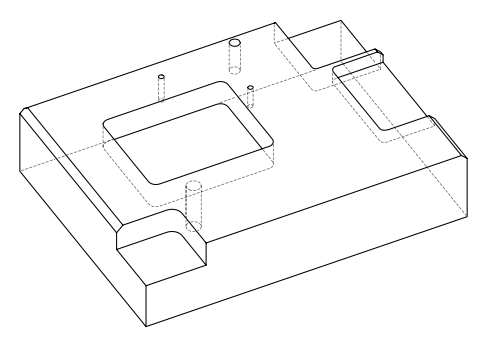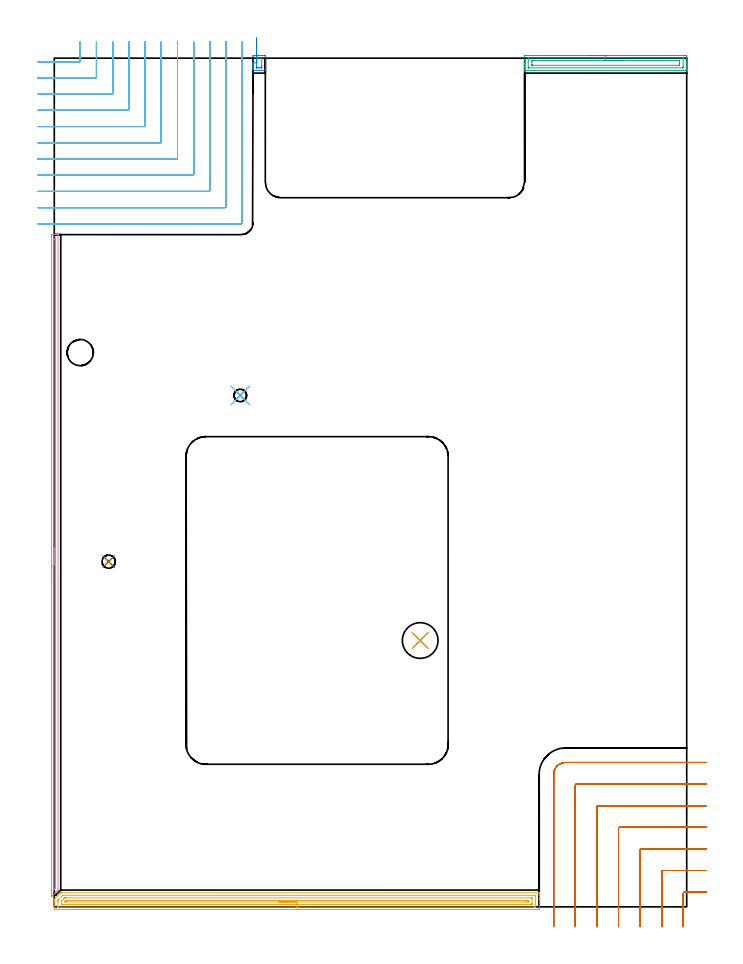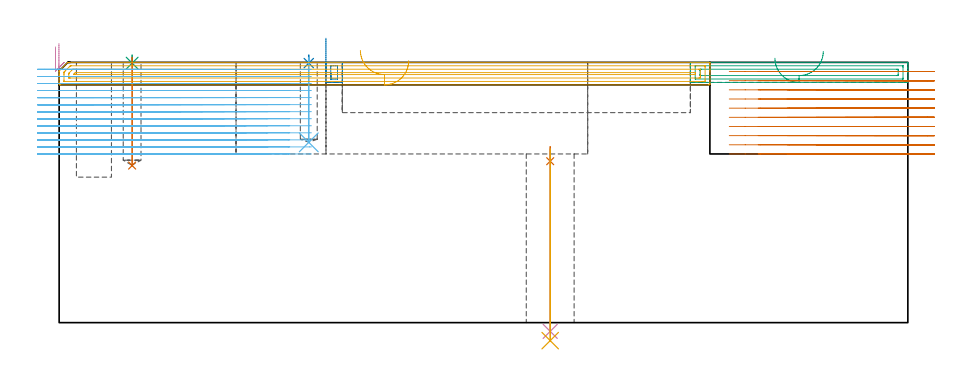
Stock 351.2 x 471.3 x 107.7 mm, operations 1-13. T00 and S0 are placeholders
(PLAN: 16 operations, 8 tool changes, 140.1 min)
(1 SPOT_DRILL | STEP1HOLE | NXT0321_9005460120000 | 0.06 min | 4451 mm3)
(2 SPOT_DRILL_1 | STEP1POCKET | NXT0321_9005460120000 | 0.03 min | 0 mm3)
(3 SPOT_DRILL_2 | STEP1POCKET_2 | NXT0321_9005460120000 | 0.03 min | 0 mm3)
(4 DRILL_THROUGH_HOLE_INTO_CENTER | STEP1HOLE | NXT0301_087 | 0.31 min | 7172 mm3)
(5 DRILL_TO_ENLARGE_THROUGH_HOLE | STEP1HOLE | UGT0301_264 | 0.33 min | 21481 mm3)
(6 DRILL_BLIND_HOLE_INTO_CENTER | STEP1POCKET | NXT0301_041 | 0.14 min | 1223 mm3)
(7 DRILL_BLIND_HOLE_INTO_CENTER_1 | STEP1POCKET_2 | UGT0301_194 | 0.18 min | 1752 mm3)
(8 AREA_MILL | FG_CHAMFER_SURFACE | UGT0205_001 | 0.37 min | 584 mm3)
(9 AREA_MILL_1 | FG_CHAMFER_SURFACE_1 | UGT0205_001 | 2.39 min | 3273 mm3)
(10 AREA_MILL_2 | FG_CHAMFER_SURFACE_2 | UGT0205_001 | 6.01 min | 2415 mm3)
(11 AREA_MILL_3 | FG_CHAMFER_SURFACE_3 | UGT0205_001 | 8.78 min | 11864 mm3)
(12 MILL_CORNER_NOTCH_RECTANGULAR | CORNER_NOTCH_RECTANGULAR | NXT0201_011 | Follow Part, ap 3, ae 75% | 39.37 min | 409510 mm3)
(13 MILL_CORNER_NOTCH_RECTANGULAR_1 | CORNER_NOTCH_RECTANGULAR_1 | NXT0201_012 | Follow Part, ap 4, ae 75% | 16.28 min | 271808 mm3)
(14 MILL_RECTANGULAR_POCKET | POCKET_RECTANGULAR_STRAIGHT | NXT0201_012 | Follow Part, ap 4, ae 75% | 44.33 min | 987646 mm3)
(15 MILL_SLOT | SLOT_PARTIAL_RECTANGULAR | NXT0201_012 | Follow Part, ap 4, ae 75% | 20.79 min | 231201 mm3)
(16 MILL_BLIND_HOLE_FROM_SOLID_MATERIAL | STEP1POCKET_1 | NXT0201_011 | Spiral | 0.67 min | 7758 mm3)
(TOOL NXT0321_9005460120000 | NC Spot Drill, 142deg, 12mm, Carbide, Uncoated | D12 PA142 FL30 Z2)
(TOOL NXT0301_087 | Carbide Drill 11.6mm [860.1-1160-058A1-MM 2214] | D11.6 PA140 FL72 Z2)
(TOOL UGT0301_264 | Twist Drill 19.8 mm | D19.8 PA118 FL140 Z2)
(TOOL NXT0301_041 | Carbide Drill 7mm [860.1-0700-035A1-MM 2214] | D7 PA140 FL53 Z2)
(TOOL UGT0301_194 | Twist Drill 7.4 mm | D7.4 PA118 FL66 Z2)
(TOOL UGT0205_001 | Chamfer Mill 20 x 3 x 45 deg. | D20 FL50 Z2)
(TOOL NXT0201_011 | ENDMILL 12mm [2P460-1200-NA 1630] | D12 FL38 Z6)
(TOOL NXT0201_012 | ENDMILL 16mm [2P460-1600-NA 1630] | D16 FL38 Z6)
(OP 1 SPOT_DRILL)
G17 G21 G94 G90
T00 M6
G54
G17 G0 G90 X203.2 Y147.9 S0 M3
G43 Z117.7 H0
G94 G81 G98 Z66.8 F250. R72.8
G80
M5
M2
(OP 2 SPOT_DRILL_1)
G17 G21 G94 G90
T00 M6
G54
G17 G0 G90 X103.3 Y284. S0 M3
G43 Z117.7 H0
G94 G81 G98 Z107.399 F250. R110.7
G80
M5
M2
(OP 3 SPOT_DRILL_2)
G17 G21 G94 G90
T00 M6
G54
G17 G0 G90 X30.2 Y191.7 S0 M3
G43 Z117.7 H0
G94 G81 G98 Z107.381 F250. R110.7
G80
M5
M2
(OP 4 DRILL_THROUGH_HOLE_INTO_CENTER)
G17 G21 G94 G90
T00 M6
G54
G17 G0 G90 X203.2 Y147.9 S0 M3
G43 Z117.7 H1
G94 G73 G98 Z-3.611 F250. Q10.487 R71.8
G80
M5
M2
(OP 5 DRILL_TO_ENLARGE_THROUGH_HOLE)
G17 G21 G94 G90
T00 M6
G54
G17 G0 G90 X203.2 Y147.9 S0 M3
G43 Z117.7 H0
G94 G73 G98 Z-7.449 F250. Q19.312 R71.8
G80
M5
M2
(OP 6 DRILL_BLIND_HOLE_INTO_CENTER)
G17 G21 G94 G90
T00 M6
G54
G17 G0 G90 X103.3 Y284. S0 M3
G43 Z117.7 H1
G94 G81 G98 Z74.6 F250. R109.7
G80
M5
M2
(OP 7 DRILL_BLIND_HOLE_INTO_CENTER_1)
G17 G21 G94 G90
T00 M6
G54
G17 G0 G90 X30.2 Y191.7 S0 M3
G43 Z117.7 H0
G94 G81 G98 Z65. F250. R109.7
G80
M5
M2
(OP 8 AREA_MILL)
G17 G21 G94 G90
T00 M6
G54
G17 G0 G90 X110.4 Y468.649 S1061 M3
G43 Z117.7 H0
Z117.691
G94 G1 Y468.06 Z117.048 F250.
Y467.529 Z116.356
Y467.06 Z115.62
Y466.657 Z114.846
Y466.324 Z114.04
Y466.061 Z113.208
Y465.873 Z112.357
Y465.759 Z111.492
Y465.721 Z110.62
Y465.759 Z109.749
Y465.873 Z108.884
Y466.062 Z108.032
Y466.324 Z107.2
Y466.658 Z106.394
Y467.061 Z105.62
Y467.529 Z104.885
Y468.061 Z104.193
Y468.65 Z103.549
Y472.408 Z99.792
X110.41 Y472.792 Z99.405
X110.593 Y472.8 Z99.4
X116.858
X117.008 Y472.798 Z99.402
X117.19 Y472.791 Z99.405
X117.2 Y472.407 Z99.793
Y464.958 Z107.24
X117.19 Y464.506 Z107.692
X116.858 Y464.5 Z107.7
X110.742
X110.41 Y464.506 Z107.692
X110.4 Y464.959 Z107.239
Y468.65 Z103.549
X112.4 Z103.55
Y469.541 Z102.659
Y470.523 Z101.677
X112.407 Y471.323 Z100.877
X112.41 Y471.367 Z100.833
X112.415 Y471.379 Z100.821
X112.432 Y471.382 Z100.818
X112.49 Y471.384 Z100.816
X113.302 Y471.386 Z100.814
X114.175
X115.05 Y471.384 Z100.816
X115.11 Y471.383 Z100.817
X115.169 Y471.379 Z100.821
X115.191 Y471.373 Z100.827
X115.194 Y471.353 Z100.847
X115.197 Y471.323 Z100.877
X115.2 Y471.232 Z100.968
Y466.777 Z105.423
X115.193 Y465.977 Z106.223
X115.19 Y465.933 Z106.267
X115.185 Y465.92 Z106.28
X115.168 Y465.918 Z106.282
X115.11 Y465.916 Z106.284
X114.298 Y465.914 Z106.286
X113.425
X112.55 Y465.915 Z106.285
X112.49 Y465.917 Z106.283
X112.431 Y465.921 Z106.279
X112.409 Y465.927 Z106.273
X112.406 Y465.947 Z106.253
X112.403 Y465.977 Z106.223
X112.4 Y466.068 Z106.132
Y466.868 Z105.332
Y468.65 Z103.55
Y469.293 Z102.961
Y469.985 Z102.43
Y470.721 Z101.961
Y471.495 Z101.558
Y472.301 Z101.224
Y473.133 Z100.962
Y473.985 Z100.773
Y474.849 Z100.659
Y475.721 Z100.621
Y476.593 Z100.659
Y477.457 Z100.773
Y478.309 Z100.962
Y479.141 Z101.224
Y479.947 Z101.558
Y480.721 Z101.961
Y481.457 Z102.43
Y482.149 Z102.961
Y482.792 Z103.55
G0 Z117.7
M5
M2
(OP 9 AREA_MILL_1)
G17 G21 G94 G90
T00 M6
G54
G17 G0 G90 X296.2 Y472.8 S1061 M3
G43 Z117.7 H0
Z109.4
G94 G1 X296.238 Z108.529 F250.
X296.352 Z107.664
X296.541 Z106.812
X296.803 Z105.98
X297.137 Z105.174
X297.54 Z104.4
X298.008 Z103.664
X298.54 Z102.972
X299.129 Z102.329
X299.772 Z101.74
X300.464 Z101.209
X301.2 Z100.74
X301.974 Z100.337
X302.78 Z100.003
X303.612 Z99.741
X304.463 Z99.552
X305.328 Z99.438
X306.2 Z99.4
X350.061 Y472.799 Z99.401
X350.644 Y472.797 Z99.403
X351.193 Y472.791 Z99.405
X351.197 Y472.768 Z99.429
X351.2 Y472.214 Z99.982
Y471.88 Z100.316
Y468.65 Z103.544
Y467.982 Z104.216
Y467.759 Z104.438
Y467.091 Z105.107
Y466.868 Z105.329
Y466.422 Z105.777
Y465.531 Z106.668
Y465.086 Z107.113
Y464.792 Z107.406
X351.193 Y464.533 Z107.659
X351.19 Y464.503 Z107.689
X351.089 Y464.5 Z107.7
X261.311
X261.21 Y464.503 Z107.689
X261.207 Y464.533 Z107.659
X261.2 Y464.793 Z107.406
Y466.422 Z105.777
Y466.868 Z105.329
Y467.091 Z105.107
Y467.759 Z104.438
Y467.982 Z104.216
Y468.647 Z103.547
X261.201 Y472.214 Z99.982
X261.203 Y472.768 Z99.429
X261.207 Y472.791 Z99.405
X261.756 Y472.8 Z99.4
X306.2
Y471.386 Z100.814
X348.929
X349.054 Y471.384 Z100.816
X349.137 Y471.382 Z100.818
X349.192 Y471.378 Z100.822
X349.194 Y471.37 Z100.83
X349.197 Y471.323 Z100.877
X349.2 Y470.989 Z101.211
Y466.534 Z105.666
X349.197 Y465.977 Z106.223
X349.194 Y465.936 Z106.264
X349.191 Y465.921 Z106.279
X349.116 Y465.918 Z106.282
X348.992 Y465.915 Z106.285
X263.471 Y465.914 Z106.286
X263.346 Y465.916 Z106.284
X263.263 Y465.918 Z106.282
X263.208 Y465.922 Z106.278
X263.206 Y465.93 Z106.27
X263.203 Y465.977 Z106.223
X263.2 Y466.311 Z105.889
Y470.766 Z101.434
X263.203 Y471.323 Z100.877
X263.206 Y471.364 Z100.836
X263.209 Y471.379 Z100.821
X263.284 Y471.382 Z100.818
X263.408 Y471.385 Z100.815
X306.2 Y471.386 Z100.814
Y469.971 Z102.229
X346.66
X347.089 Y469.97 Z102.23
X347.149 Y469.968 Z102.232
X347.179 Y469.965 Z102.235
X347.19 Y469.875 Z102.325
X347.198 Y469.652 Z102.548
X347.2 Y469.541 Z102.659
Y469.43 Z102.77
Y467.759 Z104.441
Y467.648 Z104.552
X347.196 Y467.536 Z104.664
X347.186 Y467.335 Z104.865
X347.089 Y467.333 Z104.867
X346.629 Y467.329 Z104.871
X265.74
X265.311 Y467.33 Z104.87
X265.25 Y467.332 Z104.868
X265.221 Y467.335 Z104.865
X265.21 Y467.425 Z104.775
X265.202 Y467.648 Z104.552
X265.2 Y467.759 Z104.441
Y467.87 Z104.33
Y469.541 Z102.659
Y469.652 Z102.548
X265.204 Y469.764 Z102.436
X265.214 Y469.965 Z102.235
X265.311 Y469.967 Z102.233
X265.771 Y469.971 Z102.229
X306.2
X307.072 Z102.267
X307.936 Z102.38
X308.788 Z102.569
X309.62 Z102.832
X310.426 Z103.165
X311.2 Z103.568
X311.936 Z104.037
X312.628 Z104.568
X313.271 Z105.157
X313.86 Z105.801
X314.391 Z106.493
X314.86 Z107.229
X315.263 Z108.002
X315.597 Z108.808
X315.859 Z109.64
X316.048 Z110.492
X316.162 Z111.357
X316.2 Z112.229
G0 Z117.7
M5
M2
(OP 10 AREA_MILL_2)
G17 G21 G94 G90
T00 M6
G54
G17 G0 G90 X-1.5 Y179.5 S1061 M3
G43 Z117.7 H0
Z114.1
G94 G1 Y179.538 Z113.228 F250.
Y179.652 Z112.364
Y179.841 Z111.512
Y180.103 Z110.68
Y180.437 Z109.874
Y180.84 Z109.1
Y181.308 Z108.364
Y181.84 Z107.672
Y182.429 Z107.029
Y183.072 Z106.44
Y183.764 Z105.908
Y184.5 Z105.44
Y185.274 Z105.037
Y186.08 Z104.703
Y186.912 Z104.441
Y187.763 Z104.252
Y188.628 Z104.138
Y189.5 Z104.1
Y372.266
X-1.499 Y372.679 Z104.101
X-1.494 Y373.154 Z104.102
X-1.491 Y373.291 Z104.105
X-1.025 Y373.3 Z104.57
X-0.486 Z105.111
X-0.142 Z105.455
X0.397 Z105.994
X0.742 Z106.337
X1.43 Z107.03
X1.73 Z107.329
X2.087 Y373.293 Z107.678
X2.097 Y373.291 Z107.688
X2.1 Y373.126 Z107.7
Y9.895
X2.097 Y9.304 Z107.686
X2.068 Y9.268 Z107.668
X1.282 Y8.482 Z106.882
X1.036 Y8.234 Z106.632
X0.909 Y8.108 Z106.507
X0.42 Y7.619 Z106.019
X0.153 Y7.351 Z105.749
X-0.443 Y6.757 Z105.157
X-0.73 Y6.467 Z104.865
X-1.326 Y5.874 Z104.273
X-1.466 Y5.741 Z104.132
X-1.496 Y5.715 Z104.102
X-1.5 Y5.908 Z104.1
Y189.5
X-0.086 Z105.514
Y370.835
X-0.085 Y370.892 Z105.515
X-0.079 Y371.273 Z105.521
X0.099 Y371.29 Z105.699
X0.343 Y371.295 Z105.943
X0.573 Y371.29 Z106.173
X0.679 Y371.277 Z106.279
X0.685 Y370.949 Z106.285
Y370.892
Y10.752
X0.679 Y10.357 Z106.279
X0.489 Y10.151 Z106.089
X0.244 Y9.895 Z105.844
X0.147 Y9.798 Z105.747
X0.048 Y9.703 Z105.648
X-0.047 Y9.615 Z105.553
X-0.079 Y9.605 Z105.521
X-0.085 Y9.837 Z105.515
Y9.895
X-0.086 Y189.5 Z105.514
Y190.372 Z105.552
Y191.236 Z105.666
Y192.088 Z105.855
Y192.92 Z106.117
Y193.726 Z106.451
Y194.5 Z106.854
Y195.236 Z107.323
Y195.928 Z107.854
Y196.571 Z108.443
Y197.16 Z109.086
Y197.691 Z109.778
Y198.16 Z110.514
Y198.563 Z111.288
Y198.897 Z112.094
Y199.159 Z112.926
Y199.348 Z113.778
Y199.462 Z114.643
Y199.5 Z115.514
G0 Z117.7
M5
M2
(OP 11 AREA_MILL_3)
G17 G21 G94 G90
T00 M6
G54
G17 G0 G90 X144.65 Y-1.5 S1061 M3
G43 Z117.7 H0
Z108.4
G94 G1 X144.612 Z107.528 F250.
X144.498 Z106.664
X144.309 Z105.812
X144.047 Z104.98
X143.713 Z104.174
X143.31 Z103.4
X142.841 Z102.664
X142.31 Z101.972
X141.721 Z101.329
X141.078 Z100.74
X140.386 Z100.209
X139.65 Z99.74
X138.876 Z99.337
X138.07 Z99.003
X137.238 Z98.741
X136.386 Z98.552
X135.521 Z98.438
X134.65 Z98.4
X0.621 Y-1.499 Z98.401
X0.005 Y-1.493 Z98.404
X0.003 Y-1.491 Z98.405
X0. Y-0.873 Z99.023
Y-0.6 Z99.296
Y0.915 Z100.81
Y2.355 Z102.252
Y2.703 Z102.598
Y3.398 Z103.298
Y4.044 Z103.943
X0.001 Y4.146 Z104.044
X0.01 Y4.2 Z104.096
X0.058 Y4.259 Z104.156
X3.418 Y7.62 Z107.517
X3.449 Y7.65 Z107.546
X3.613 Y7.809 Z107.69
X4.188 Y7.8 Z107.7
X269.126
X269.29 Y7.798 Z107.689
X269.293 Y7.733 Z107.625
X269.3 Y7.312 Z107.212
Y6.975 Z106.874
Y6.279 Z106.174
Y5.037 Z104.934
Y4.491 Z104.386
Y3.87 Z103.766
X269.299 Y-0.873 Z99.024
X269.297 Y-1.491 Z98.407
X269.294 Y-1.493 Z98.405
X268.679 Y-1.5 Z98.4
X134.65
Y-0.086 Z99.814
X2.301 Y-0.085 Z99.815
X2.087 Y-0.083 Z99.817
X2.028 Y-0.08 Z99.82
X2.008 Y-0.077 Z99.823
X2.006 Y-0.072 Z99.828
X2.002 Y-0.037 Z99.863
X2.001 Y0.021 Z99.921
X2. Y0.429 Z100.329
Y2.703 Z102.603
Y3.11 Z103.01
X2.004 Y3.597 Z103.497
X2.007 Y3.699 Z103.599
X2.01 Y3.748 Z103.648
X2.04 Y3.781 Z103.681
X2.129 Y3.875 Z103.775
X2.408 Y4.158 Z104.058
X2.574 Y4.324 Z104.224
X4.195 Y5.945 Z105.845
X4.362 Y6.112 Z106.012
X4.531 Y6.279 Z106.179
X4.596 Y6.338 Z106.238
X4.623 Y6.362 Z106.262
X4.664 Y6.379 Z106.279
X4.875 Y6.383 Z106.283
X4.982 Y6.385 Z106.285
X266.999
X267.212 Y6.383 Z106.283
X267.272 Y6.38 Z106.28
X267.292 Y6.377 Z106.277
X267.294 Y6.372 Z106.272
X267.298 Y6.337 Z106.237
X267.299 Y6.279 Z106.179
X267.3 Y5.871 Z105.771
X267.299 Y0.508 Z100.408
X267.292 Y0.021 Z99.921
X267.29 Y-0.074 Z99.826
X267.106 Y-0.081 Z99.819
X266.998 Y-0.084 Z99.816
X266.892 Y-0.085 Z99.815
X266.106 Y-0.086 Z99.814
X134.65
Y1.329 Z101.229
X4.675
X4.195 Y1.331 Z101.231
X4.036 Y1.334 Z101.234
X4.016 Y1.335 Z101.235
X4.01 Y1.381 Z101.281
X4.004 Y1.485 Z101.385
X4.001 Y1.614 Z101.514
X4. Y2.897 Z102.797
X4.004 Y3.092 Z102.992
X4.01 Y3.222 Z103.122
X4.016 Y3.305 Z103.205
X4.043 Y3.334 Z103.234
X4.195 Y3.495 Z103.395
X5.19 Y4.491 Z104.391
X5.59 Y4.883 Z104.783
X5.65 Y4.939 Z104.839
X5.686 Y4.965 Z104.865
X5.742 Y4.966 Z104.866
X5.982 Y4.969 Z104.869
X6.395 Y4.971 Z104.871
X6.875
X264.626
X265.105 Y4.969 Z104.869
X265.264 Y4.966 Z104.866
X265.284 Y4.965 Z104.865
X265.29 Y4.919 Z104.819
X265.295 Y4.815 Z104.715
X265.299 Y4.686 Z104.586
X265.3 Y2.508 Z102.408
X265.299 Y1.809 Z101.709
X265.298 Y1.617 Z101.517
X265.29 Y1.42 Z101.32
X265.276 Y1.335 Z101.235
X265.225 Y1.333 Z101.233
X265.105 Y1.331 Z101.231
X264.692 Y1.329 Z101.229
X134.65
Y2.743 Z102.643
X6.835
X6.071 Y2.749 Z102.649
X6.018 Y2.75 Z102.65
X6.01 Y2.767 Z102.667
X6.009 Y2.819 Z102.719
X6.01 Y2.845 Z102.745
X6.035 Y2.875 Z102.775
X6.087 Y2.934 Z102.834
X6.231 Y3.081 Z102.981
X6.364 Y3.215 Z103.115
X6.492 Y3.342 Z103.242
X6.591 Y3.436 Z103.336
X6.69 Y3.53 Z103.43
X6.727 Y3.55 Z103.45
X6.915 Y3.557 Z103.457
X262.465
X263.277 Y3.55 Z103.45
X263.291 Y3.547 Z103.447
X263.294 Y3.525 Z103.425
X263.297 Y3.471 Z103.371
X263.299 Y3.364 Z103.264
X263.3 Y3.15 Z103.05
X263.299 Y2.936 Z102.836
X263.297 Y2.829 Z102.729
X263.294 Y2.775 Z102.675
X263.291 Y2.753 Z102.653
X263.273 Y2.749 Z102.649
X262.464 Y2.743 Z102.643
X262.425
X134.65
X133.778 Z102.681
X132.913 Z102.795
X132.062 Z102.983
X131.23 Z103.246
X130.424 Z103.58
X129.65 Z103.982
X128.914 Z104.451
X128.222 Z104.982
X127.579 Z105.572
X126.989 Z106.215
X126.458 Z106.907
X125.99 Z107.643
X125.587 Z108.417
X125.253 Z109.223
X124.991 Z110.055
X124.802 Z110.906
X124.688 Z111.771
X124.65 Z112.643
G0 Z117.7
M5
M2
(OP 12 MILL_CORNER_NOTCH_RECTANGULAR)
G17 G21 G94 G90
T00 M6
G54
G17 G0 G90 X-9. Y469.3 S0 M3
G43 Z117.7 H1
Z104.785
G94 G1 X-6. F250.
X13.806 F500.
G3 X14.4 Y469.894 R0.6
G1 Y477.253
Y477.3
X14.402 Y480.3 F250.
G0 Z117.7
X-9. Y460.3
Z104.785
G1 X-6.
X22.806 F500.
G3 X23.4 Y460.894 R0.6
G1 Y477.253
Y477.3
X23.402 Y480.3 F250.
G0 Z117.7
X-9. Y451.3
Z104.785
G1 X-6.
X31.806 F500.
G3 X32.4 Y451.894 R0.6
G1 Y477.253
Y477.3
X32.402 Y480.3 F250.
G0 Z117.7
X-9. Y442.3
Z104.785
G1 X-6.
X40.805 F500.
G3 X41.4 Y442.895 R0.6
G1 Y477.253
Y477.3
X41.402 Y480.3 F250.
G0 Z117.7
X-9. Y433.3
Z104.785
G1 X-6.
X49.805 F500.
G3 X50.4 Y433.895 R0.6
G1 Y477.253
Y477.3
X50.403 Y480.3 F250.
G0 Z117.7
X-9. Y424.3
Z104.785
G1 X-6.
X58.805 F500.
G3 X59.4 Y424.895 R0.6
G1 Y477.253
Y477.3
X59.403 Y480.3 F250.
G0 Z117.7
X-9. Y415.3
Z104.785
G1 X-6.
X67.805 F500.
G3 X68.4 Y415.895 R0.6
G1 Y477.253
Y477.3
X68.404 Y480.3 F250.
G0 Z117.7
X-9. Y406.3
Z104.785
G1 X-6.
X76.804 F500.
G3 X77.4 Y406.896 R0.6
G1 Y477.253
Y477.3
X77.405 Y480.3 F250.
G0 Z117.7
X-9. Y397.3
Z104.785
G1 X-6.
X85.804 F500.
G3 X86.4 Y397.896 R0.6
G1 Y477.253
Y477.3
X86.408 Y480.3 F250.
G0 Z117.7
X-9. Y388.3
Z104.785
G1 X-6.
X94.804 F500.
G3 X95.4 Y388.896 R0.6
G1 Y477.253
Y477.3
X95.416 Y480.3 F250.
G0 Z117.7
X-9. Y379.3
Z104.785
G1 X-6.
X103.7 F500.
G3 X104.4 Y380. R0.7
G1 Y477.253
Y480.253 F250.
G0 Z117.7
X-9. Y469.3
Z101.869
G1 X-6.
X13.806 F500.
G3 X14.4 Y469.894 R0.6
G1 Y477.3
Y480.3 F250.
G0 Z117.7
X-9. Y460.3
Z101.869
G1 X-6.
X22.806 F500.
G3 X23.4 Y460.894 R0.6
G1 Y477.3
Y480.3 F250.
G0 Z117.7
X-9. Y451.3
Z101.869
G1 X-6.
X31.806 F500.
G3 X32.4 Y451.894 R0.6
G1 Y477.3
Y480.3 F250.
G0 Z117.7
X-9. Y442.3
Z101.869
G1 X-6.
X40.805 F500.
G3 X41.4 Y442.895 R0.6
G1 Y477.3
Y480.3 F250.
G0 Z117.7
X-9. Y433.3
Z101.869
G1 X-6.
X49.805 F500.
G3 X50.4 Y433.895 R0.6
G1 Y477.3
Y480.3 F250.
G0 Z117.7
X-9. Y424.3
Z101.869
G1 X-6.
X58.805 F500.
G3 X59.4 Y424.895 R0.6
G1 Y477.3
Y480.3 F250.
G0 Z117.7
X-9. Y415.3
Z101.869
G1 X-6.
X67.805 F500.
G3 X68.4 Y415.895 R0.6
G1 Y477.3
Y480.3 F250.
G0 Z117.7
X-9. Y406.3
Z101.869
G1 X-6.
X76.804 F500.
G3 X77.4 Y406.896 R0.6
G1 Y477.3
Y480.3 F250.
G0 Z117.7
X-9. Y397.3
Z101.869
G1 X-6.
X85.804 F500.
G3 X86.4 Y397.896 R0.6
G1 Y477.3
Y480.3 F250.
G0 Z117.7
X-9. Y388.3
Z101.869
G1 X-6.
X94.804 F500.
G3 X95.4 Y388.896 R0.6
G1 Y477.3
Y480.3 F250.
G0 Z117.7
X-9. Y379.3
Z101.869
G1 X-6.
X103.7 F500.
G3 X104.4 Y380. R0.7
G1 Y477.3
Y480.3 F250.
G0 Z117.7
X-9. Y469.3
Z98.954
G1 X-6.
X13.806 F500.
G3 X14.4 Y469.894 R0.6
G1 Y477.3
Y480.3 F250.
G0 Z117.7
X-9. Y460.3
Z98.954
G1 X-6.
X22.806 F500.
G3 X23.4 Y460.894 R0.6
G1 Y477.3
Y480.3 F250.
G0 Z117.7
X-9. Y451.3
Z98.954
G1 X-6.
X31.806 F500.
G3 X32.4 Y451.894 R0.6
G1 Y477.3
Y480.3 F250.
G0 Z117.7
X-9. Y442.3
Z98.954
G1 X-6.
X40.805 F500.
G3 X41.4 Y442.895 R0.6
G1 Y477.3
Y480.3 F250.
G0 Z117.7
X-9. Y433.3
Z98.954
G1 X-6.
X49.805 F500.
G3 X50.4 Y433.895 R0.6
G1 Y477.3
Y480.3 F250.
G0 Z117.7
X-9. Y424.3
Z98.954
G1 X-6.
X58.805 F500.
G3 X59.4 Y424.895 R0.6
G1 Y477.3
Y480.3 F250.
G0 Z117.7
X-9. Y415.3
Z98.954
G1 X-6.
X67.805 F500.
G3 X68.4 Y415.895 R0.6
G1 Y477.3
Y480.3 F250.
G0 Z117.7
X-9. Y406.3
Z98.954
G1 X-6.
X76.804 F500.
G3 X77.4 Y406.896 R0.6
G1 Y477.3
Y480.3 F250.
G0 Z117.7
X-9. Y397.3
Z98.954
G1 X-6.
X85.804 F500.
G3 X86.4 Y397.896 R0.6
G1 Y477.3
Y480.3 F250.
G0 Z117.7
X-9. Y388.3
Z98.954
G1 X-6.
X94.804 F500.
G3 X95.4 Y388.896 R0.6
G1 Y477.3
Y480.3 F250.
G0 Z117.7
X-9. Y379.3
Z98.954
G1 X-6.
X103.7 F500.
G3 X104.4 Y380. R0.7
G1 Y477.3
Y480.3 F250.
G0 Z117.7
X-9. Y469.3
Z96.038
G1 X-6.
X13.806 F500.
G3 X14.4 Y469.894 R0.6
G1 Y477.3
Y480.3 F250.
G0 Z117.7
X-9. Y460.3
Z96.038
G1 X-6.
X22.806 F500.
G3 X23.4 Y460.894 R0.6
G1 Y477.3
Y480.3 F250.
G0 Z117.7
X-9. Y451.3
Z96.038
G1 X-6.
X31.806 F500.
G3 X32.4 Y451.894 R0.6
G1 Y477.3
Y480.3 F250.
G0 Z117.7
X-9. Y442.3
Z96.038
G1 X-6.
X40.805 F500.
G3 X41.4 Y442.895 R0.6
G1 Y477.3
Y480.3 F250.
G0 Z117.7
X-9. Y433.3
Z96.038
G1 X-6.
X49.805 F500.
G3 X50.4 Y433.895 R0.6
G1 Y477.3
Y480.3 F250.
G0 Z117.7
X-9. Y424.3
Z96.038
G1 X-6.
X58.805 F500.
G3 X59.4 Y424.895 R0.6
G1 Y477.3
Y480.3 F250.
G0 Z117.7
X-9. Y415.3
Z96.038
G1 X-6.
X67.805 F500.
G3 X68.4 Y415.895 R0.6
G1 Y477.3
Y480.3 F250.
G0 Z117.7
X-9. Y406.3
Z96.038
G1 X-6.
X76.804 F500.
G3 X77.4 Y406.896 R0.6
G1 Y477.3
Y480.3 F250.
G0 Z117.7
X-9. Y397.3
Z96.038
G1 X-6.
X85.804 F500.
G3 X86.4 Y397.896 R0.6
G1 Y477.3
Y480.3 F250.
G0 Z117.7
X-9. Y388.3
Z96.038
G1 X-6.
X94.804 F500.
G3 X95.4 Y388.896 R0.6
G1 Y477.3
Y480.3 F250.
G0 Z117.7
X-9. Y379.3
Z96.038
G1 X-6.
X103.7 F500.
G3 X104.4 Y380. R0.7
G1 Y477.3
Y480.3 F250.
G0 Z117.7
X-9. Y469.3
Z93.123
G1 X-6.
X13.806 F500.
G3 X14.4 Y469.894 R0.6
G1 Y477.3
Y480.3 F250.
G0 Z117.7
X-9. Y460.3
Z93.123
G1 X-6.
X22.806 F500.
G3 X23.4 Y460.894 R0.6
G1 Y477.3
Y480.3 F250.
G0 Z117.7
X-9. Y451.3
Z93.123
G1 X-6.
X31.806 F500.
G3 X32.4 Y451.894 R0.6
G1 Y477.3
Y480.3 F250.
G0 Z117.7
X-9. Y442.3
Z93.123
G1 X-6.
X40.805 F500.
G3 X41.4 Y442.895 R0.6
G1 Y477.3
Y480.3 F250.
G0 Z117.7
X-9. Y433.3
Z93.123
G1 X-6.
X49.805 F500.
G3 X50.4 Y433.895 R0.6
G1 Y477.3
Y480.3 F250.
G0 Z117.7
X-9. Y424.3
Z93.123
G1 X-6.
X58.805 F500.
G3 X59.4 Y424.895 R0.6
G1 Y477.3
Y480.3 F250.
G0 Z117.7
X-9. Y415.3
Z93.123
G1 X-6.
X67.805 F500.
G3 X68.4 Y415.895 R0.6
G1 Y477.3
Y480.3 F250.
G0 Z117.7
X-9. Y406.3
Z93.123
G1 X-6.
X76.804 F500.
G3 X77.4 Y406.896 R0.6
G1 Y477.3
Y480.3 F250.
G0 Z117.7
X-9. Y397.3
Z93.123
G1 X-6.
X85.804 F500.
G3 X86.4 Y397.896 R0.6
G1 Y477.3
Y480.3 F250.
G0 Z117.7
X-9. Y388.3
Z93.123
G1 X-6.
X94.804 F500.
G3 X95.4 Y388.896 R0.6
G1 Y477.3
Y480.3 F250.
G0 Z117.7
X-9. Y379.3
Z93.123
G1 X-6.
X103.7 F500.
G3 X104.4 Y380. R0.7
G1 Y477.3
Y480.3 F250.
G0 Z117.7
X-9. Y469.3
Z90.208
G1 X-6.
X13.806 F500.
G3 X14.4 Y469.894 R0.6
G1 Y477.3
Y480.3 F250.
G0 Z117.7
X-9. Y460.3
Z90.208
G1 X-6.
X22.806 F500.
G3 X23.4 Y460.894 R0.6
G1 Y477.3
Y480.3 F250.
G0 Z117.7
X-9. Y451.3
Z90.208
G1 X-6.
X31.806 F500.
G3 X32.4 Y451.894 R0.6
G1 Y477.3
Y480.3 F250.
G0 Z117.7
X-9. Y442.3
Z90.208
G1 X-6.
X40.805 F500.
G3 X41.4 Y442.895 R0.6
G1 Y477.3
Y480.3 F250.
G0 Z117.7
X-9. Y433.3
Z90.208
G1 X-6.
X49.805 F500.
G3 X50.4 Y433.895 R0.6
G1 Y477.3
Y480.3 F250.
G0 Z117.7
X-9. Y424.3
Z90.208
G1 X-6.
X58.805 F500.
G3 X59.4 Y424.895 R0.6
G1 Y477.3
Y480.3 F250.
G0 Z117.7
X-9. Y415.3
Z90.208
G1 X-6.
X67.805 F500.
G3 X68.4 Y415.895 R0.6
G1 Y477.3
Y480.3 F250.
G0 Z117.7
X-9. Y406.3
Z90.208
G1 X-6.
X76.804 F500.
G3 X77.4 Y406.896 R0.6
G1 Y477.3
Y480.3 F250.
G0 Z117.7
X-9. Y397.3
Z90.208
G1 X-6.
X85.804 F500.
G3 X86.4 Y397.896 R0.6
G1 Y477.3
Y480.3 F250.
G0 Z117.7
X-9. Y388.3
Z90.208
G1 X-6.
X94.804 F500.
G3 X95.4 Y388.896 R0.6
G1 Y477.3
Y480.3 F250.
G0 Z117.7
X-9. Y379.3
Z90.208
G1 X-6.
X103.7 F500.
G3 X104.4 Y380. R0.7
G1 Y477.3
Y480.3 F250.
G0 Z117.7
X-9. Y469.3
Z87.292
G1 X-6.
X13.806 F500.
G3 X14.4 Y469.894 R0.6
G1 Y477.3
Y480.3 F250.
G0 Z117.7
X-9. Y460.3
Z87.292
G1 X-6.
X22.806 F500.
G3 X23.4 Y460.894 R0.6
G1 Y477.3
Y480.3 F250.
G0 Z117.7
X-9. Y451.3
Z87.292
G1 X-6.
X31.806 F500.
G3 X32.4 Y451.894 R0.6
G1 Y477.3
Y480.3 F250.
G0 Z117.7
X-9. Y442.3
Z87.292
G1 X-6.
X40.805 F500.
G3 X41.4 Y442.895 R0.6
G1 Y477.3
Y480.3 F250.
G0 Z117.7
X-9. Y433.3
Z87.292
G1 X-6.
X49.805 F500.
G3 X50.4 Y433.895 R0.6
G1 Y477.3
Y480.3 F250.
G0 Z117.7
X-9. Y424.3
Z87.292
G1 X-6.
X58.805 F500.
G3 X59.4 Y424.895 R0.6
G1 Y477.3
Y480.3 F250.
G0 Z117.7
X-9. Y415.3
Z87.292
G1 X-6.
X67.805 F500.
G3 X68.4 Y415.895 R0.6
G1 Y477.3
Y480.3 F250.
G0 Z117.7
X-9. Y406.3
Z87.292
G1 X-6.
X76.804 F500.
G3 X77.4 Y406.896 R0.6
G1 Y477.3
Y480.3 F250.
G0 Z117.7
X-9. Y397.3
Z87.292
G1 X-6.
X85.804 F500.
G3 X86.4 Y397.896 R0.6
G1 Y477.3
Y480.3 F250.
G0 Z117.7
X-9. Y388.3
Z87.292
G1 X-6.
X94.804 F500.
G3 X95.4 Y388.896 R0.6
G1 Y477.3
Y480.3 F250.
G0 Z117.7
X-9. Y379.3
Z87.292
G1 X-6.
X103.7 F500.
G3 X104.4 Y380. R0.7
G1 Y477.3
Y480.3 F250.
G0 Z117.7
X-9. Y469.3
Z84.377
G1 X-6.
X13.806 F500.
G3 X14.4 Y469.894 R0.6
G1 Y477.3
Y480.3 F250.
G0 Z117.7
X-9. Y460.3
Z84.377
G1 X-6.
X22.806 F500.
G3 X23.4 Y460.894 R0.6
G1 Y477.3
Y480.3 F250.
G0 Z117.7
X-9. Y451.3
Z84.377
G1 X-6.
X31.806 F500.
G3 X32.4 Y451.894 R0.6
G1 Y477.3
Y480.3 F250.
G0 Z117.7
X-9. Y442.3
Z84.377
G1 X-6.
X40.805 F500.
G3 X41.4 Y442.895 R0.6
G1 Y477.3
Y480.3 F250.
G0 Z117.7
X-9. Y433.3
Z84.377
G1 X-6.
X49.805 F500.
G3 X50.4 Y433.895 R0.6
G1 Y477.3
Y480.3 F250.
G0 Z117.7
X-9. Y424.3
Z84.377
G1 X-6.
X58.805 F500.
G3 X59.4 Y424.895 R0.6
G1 Y477.3
Y480.3 F250.
G0 Z117.7
X-9. Y415.3
Z84.377
G1 X-6.
X67.805 F500.
G3 X68.4 Y415.895 R0.6
G1 Y477.3
Y480.3 F250.
G0 Z117.7
X-9. Y406.3
Z84.377
G1 X-6.
X76.804 F500.
G3 X77.4 Y406.896 R0.6
G1 Y477.3
Y480.3 F250.
G0 Z117.7
X-9. Y397.3
Z84.377
G1 X-6.
X85.804 F500.
G3 X86.4 Y397.896 R0.6
G1 Y477.3
Y480.3 F250.
G0 Z117.7
X-9. Y388.3
Z84.377
G1 X-6.
X94.804 F500.
G3 X95.4 Y388.896 R0.6
G1 Y477.3
Y480.3 F250.
G0 Z117.7
X-9. Y379.3
Z84.377
G1 X-6.
X103.7 F500.
G3 X104.4 Y380. R0.7
G1 Y477.3
Y480.3 F250.
G0 Z117.7
X-9. Y469.3
Z81.462
G1 X-6.
X13.806 F500.
G3 X14.4 Y469.894 R0.6
G1 Y477.3
Y480.3 F250.
G0 Z117.7
X-9. Y460.3
Z81.462
G1 X-6.
X22.806 F500.
G3 X23.4 Y460.894 R0.6
G1 Y477.3
Y480.3 F250.
G0 Z117.7
X-9. Y451.3
Z81.462
G1 X-6.
X31.806 F500.
G3 X32.4 Y451.894 R0.6
G1 Y477.3
Y480.3 F250.
G0 Z117.7
X-9. Y442.3
Z81.462
G1 X-6.
X40.805 F500.
G3 X41.4 Y442.895 R0.6
G1 Y477.3
Y480.3 F250.
G0 Z117.7
X-9. Y433.3
Z81.462
G1 X-6.
X49.805 F500.
G3 X50.4 Y433.895 R0.6
G1 Y477.3
Y480.3 F250.
G0 Z117.7
X-9. Y424.3
Z81.462
G1 X-6.
X58.805 F500.
G3 X59.4 Y424.895 R0.6
G1 Y477.3
Y480.3 F250.
G0 Z117.7
X-9. Y415.3
Z81.462
G1 X-6.
X67.805 F500.
G3 X68.4 Y415.895 R0.6
G1 Y477.3
Y480.3 F250.
G0 Z117.7
X-9. Y406.3
Z81.462
G1 X-6.
X76.804 F500.
G3 X77.4 Y406.896 R0.6
G1 Y477.3
Y480.3 F250.
G0 Z117.7
X-9. Y397.3
Z81.462
G1 X-6.
X85.804 F500.
G3 X86.4 Y397.896 R0.6
G1 Y477.3
Y480.3 F250.
G0 Z117.7
X-9. Y388.3
Z81.462
G1 X-6.
X94.804 F500.
G3 X95.4 Y388.896 R0.6
G1 Y477.3
Y480.3 F250.
G0 Z117.7
X-9. Y379.3
Z81.462
G1 X-6.
X103.7 F500.
G3 X104.4 Y380. R0.7
G1 Y477.3
Y480.3 F250.
G0 Z117.7
X-9. Y469.3
Z78.546
G1 X-6.
X13.806 F500.
G3 X14.4 Y469.894 R0.6
G1 Y477.3
Y480.3 F250.
G0 Z117.7
X-9. Y460.3
Z78.546
G1 X-6.
X22.806 F500.
G3 X23.4 Y460.894 R0.6
G1 Y477.3
Y480.3 F250.
G0 Z117.7
X-9. Y451.3
Z78.546
G1 X-6.
X31.806 F500.
G3 X32.4 Y451.894 R0.6
G1 Y477.3
Y480.3 F250.
G0 Z117.7
X-9. Y442.3
Z78.546
G1 X-6.
X40.805 F500.
G3 X41.4 Y442.895 R0.6
G1 Y477.3
Y480.3 F250.
G0 Z117.7
X-9. Y433.3
Z78.546
G1 X-6.
X49.805 F500.
G3 X50.4 Y433.895 R0.6
G1 Y477.3
Y480.3 F250.
G0 Z117.7
X-9. Y424.3
Z78.546
G1 X-6.
X58.805 F500.
G3 X59.4 Y424.895 R0.6
G1 Y477.3
Y480.3 F250.
G0 Z117.7
X-9. Y415.3
Z78.546
G1 X-6.
X67.805 F500.
G3 X68.4 Y415.895 R0.6
G1 Y477.3
Y480.3 F250.
G0 Z117.7
X-9. Y406.3
Z78.546
G1 X-6.
X76.804 F500.
G3 X77.4 Y406.896 R0.6
G1 Y477.3
Y480.3 F250.
G0 Z117.7
X-9. Y397.3
Z78.546
G1 X-6.
X85.804 F500.
G3 X86.4 Y397.896 R0.6
G1 Y477.3
Y480.3 F250.
G0 Z117.7
X-9. Y388.3
Z78.546
G1 X-6.
X94.804 F500.
G3 X95.4 Y388.896 R0.6
G1 Y477.3
Y480.3 F250.
G0 Z117.7
X-9. Y379.3
Z78.546
G1 X-6.
X103.7 F500.
G3 X104.4 Y380. R0.7
G1 Y477.3
Y480.3 F250.
G0 Z117.7
X-9. Y469.3
Z75.631
G1 X-6.
X13.806 F500.
G3 X14.4 Y469.894 R0.6
G1 Y477.3
Y480.3 F250.
G0 Z117.7
X-9. Y460.3
Z75.631
G1 X-6.
X22.806 F500.
G3 X23.4 Y460.894 R0.6
G1 Y477.3
Y480.3 F250.
G0 Z117.7
X-9. Y451.3
Z75.631
G1 X-6.
X31.806 F500.
G3 X32.4 Y451.894 R0.6
G1 Y477.3
Y480.3 F250.
G0 Z117.7
X-9. Y442.3
Z75.631
G1 X-6.
X40.805 F500.
G3 X41.4 Y442.895 R0.6
G1 Y477.3
Y480.3 F250.
G0 Z117.7
X-9. Y433.3
Z75.631
G1 X-6.
X49.805 F500.
G3 X50.4 Y433.895 R0.6
G1 Y477.3
Y480.3 F250.
G0 Z117.7
X-9. Y424.3
Z75.631
G1 X-6.
X58.805 F500.
G3 X59.4 Y424.895 R0.6
G1 Y477.3
Y480.3 F250.
G0 Z117.7
X-9. Y415.3
Z75.631
G1 X-6.
X67.805 F500.
G3 X68.4 Y415.895 R0.6
G1 Y477.3
Y480.3 F250.
G0 Z117.7
X-9. Y406.3
Z75.631
G1 X-6.
X76.804 F500.
G3 X77.4 Y406.896 R0.6
G1 Y477.3
Y480.3 F250.
G0 Z117.7
X-9. Y397.3
Z75.631
G1 X-6.
X85.804 F500.
G3 X86.4 Y397.896 R0.6
G1 Y477.3
Y480.3 F250.
G0 Z117.7
X-9. Y388.3
Z75.631
G1 X-6.
X94.804 F500.
G3 X95.4 Y388.896 R0.6
G1 Y477.3
Y480.3 F250.
G0 Z117.7
X-9. Y379.3
Z75.631
G1 X-6.
X103.7 F500.
G3 X104.4 Y380. R0.7
G1 Y477.3
Y480.3 F250.
G0 Z117.7
X-9. Y469.3
Z72.715
G1 X-6.
X13.806 F500.
G3 X14.4 Y469.894 R0.6
G1 Y477.3
Y480.3 F250.
G0 Z117.7
X-9. Y460.3
Z72.715
G1 X-6.
X22.806 F500.
G3 X23.4 Y460.894 R0.6
G1 Y477.3
Y480.3 F250.
G0 Z117.7
X-9. Y451.3
Z72.715
G1 X-6.
X31.806 F500.
G3 X32.4 Y451.894 R0.6
G1 Y477.3
Y480.3 F250.
G0 Z117.7
X-9. Y442.3
Z72.715
G1 X-6.
X40.805 F500.
G3 X41.4 Y442.895 R0.6
G1 Y477.3
Y480.3 F250.
G0 Z117.7
X-9. Y433.3
Z72.715
G1 X-6.
X49.805 F500.
G3 X50.4 Y433.895 R0.6
G1 Y477.3
Y480.3 F250.
G0 Z117.7
X-9. Y424.3
Z72.715
G1 X-6.
X58.805 F500.
G3 X59.4 Y424.895 R0.6
G1 Y477.3
Y480.3 F250.
G0 Z117.7
X-9. Y415.3
Z72.715
G1 X-6.
X67.805 F500.
G3 X68.4 Y415.895 R0.6
G1 Y477.3
Y480.3 F250.
G0 Z117.7
X-9. Y406.3
Z72.715
G1 X-6.
X76.804 F500.
G3 X77.4 Y406.896 R0.6
G1 Y477.3
Y480.3 F250.
G0 Z117.7
X-9. Y397.3
Z72.715
G1 X-6.
X85.804 F500.
G3 X86.4 Y397.896 R0.6
G1 Y477.3
Y480.3 F250.
G0 Z117.7
X-9. Y388.3
Z72.715
G1 X-6.
X94.804 F500.
G3 X95.4 Y388.896 R0.6
G1 Y477.3
Y480.3 F250.
G0 Z117.7
X-9. Y379.3
Z72.715
G1 X-6.
X103.7 F500.
G3 X104.4 Y380. R0.7
G1 Y477.3
Y480.3 F250.
G0 Z117.7
X-9. Y469.3
Z69.8
G1 X-6.
X13.806 F500.
G3 X14.4 Y469.894 R0.6
G1 Y477.3
Y480.3 F250.
G0 Z117.7
X-9. Y460.3
Z69.8
G1 X-6.
X22.806 F500.
G3 X23.4 Y460.894 R0.6
G1 Y477.3
Y480.3 F250.
G0 Z117.7
X-9. Y451.3
Z69.8
G1 X-6.
X31.806 F500.
G3 X32.4 Y451.894 R0.6
G1 Y477.3
Y480.3 F250.
G0 Z117.7
X-9. Y442.3
Z69.8
G1 X-6.
X40.805 F500.
G3 X41.4 Y442.895 R0.6
G1 Y477.3
Y480.3 F250.
G0 Z117.7
X-9. Y433.3
Z69.8
G1 X-6.
X49.805 F500.
G3 X50.4 Y433.895 R0.6
G1 Y477.3
Y480.3 F250.
G0 Z117.7
X-9. Y424.3
Z69.8
G1 X-6.
X58.805 F500.
G3 X59.4 Y424.895 R0.6
G1 Y477.3
Y480.3 F250.
G0 Z117.7
X-9. Y415.3
Z69.8
G1 X-6.
X67.805 F500.
G3 X68.4 Y415.895 R0.6
G1 Y477.3
Y480.3 F250.
G0 Z117.7
X-9. Y406.3
Z69.8
G1 X-6.
X76.804 F500.
G3 X77.4 Y406.896 R0.6
G1 Y477.3
Y480.3 F250.
G0 Z117.7
X-9. Y397.3
Z69.8
G1 X-6.
X85.804 F500.
G3 X86.4 Y397.896 R0.6
G1 Y477.3
Y480.3 F250.
G0 Z117.7
X-9. Y388.3
Z69.8
G1 X-6.
X94.804 F500.
G3 X95.4 Y388.896 R0.6
G1 Y477.3
Y480.3 F250.
G0 Z117.7
X-9. Y379.3
Z69.8
G1 X-6.
X103.7 F500.
G3 X104.4 Y380. R0.7
G1 Y477.3
Y480.3 F250.
G0 Z117.7
M5
M2
(OP 13 MILL_CORNER_NOTCH_RECTANGULAR_1)
G17 G21 G94 G90
T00 M6
G54
G17 G0 G90 X362.2 Y8.2 S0 M3
G43 Z117.7 H1
Z103.91
G94 G1 X359.2 F250.
X350.094 F500.
G3 X349.3 Y7.406 R0.8
G1 Y-8.
Y-11. F250.
G0 Z117.7
X362.2 Y20.2
Z103.91
G1 X359.2
X338.094 F500.
G3 X337.3 Y19.406 R0.8
G1 Y-8.
Y-11. F250.
G0 Z117.7
X362.2 Y32.2
Z103.91
G1 X359.2
X326.095 F500.
G3 X325.3 Y31.405 R0.8
G1 Y-8.
Y-11. F250.
G0 Z117.7
X362.2 Y44.2
Z103.91
G1 X359.2
X314.095 F500.
G3 X313.3 Y43.405 R0.8
G1 Y-8.
Y-11. F250.
G0 Z117.7
X362.2 Y56.2
Z103.91
G1 X359.2
X302.095 F500.
G3 X301.3 Y55.405 R0.8
G1 Y-8.
Y-11. F250.
G0 Z117.7
X362.2 Y68.2
Z103.91
G1 X359.2
X290.095 F500.
G3 X289.3 Y67.405 R0.8
G1 Y-8.
Y-11. F250.
G0 Z117.7
X362.2 Y80.2
Z103.91
G1 X359.2
X283.9 F500.
G3 X277.3 Y73.6 R6.6
G1 Y-8.
Y-11. F250.
G0 Z117.7
X362.2 Y8.2
Z100.12
G1 X359.2
X350.094 F500.
G3 X349.3 Y7.406 R0.8
G1 Y-8.
Y-11. F250.
G0 Z117.7
X362.2 Y20.2
Z100.12
G1 X359.2
X338.094 F500.
G3 X337.3 Y19.406 R0.8
G1 Y-8.
Y-11. F250.
G0 Z117.7
X362.2 Y32.2
Z100.12
G1 X359.2
X326.095 F500.
G3 X325.3 Y31.405 R0.8
G1 Y-8.
Y-11. F250.
G0 Z117.7
X362.2 Y44.2
Z100.12
G1 X359.2
X314.095 F500.
G3 X313.3 Y43.405 R0.8
G1 Y-8.
Y-11. F250.
G0 Z117.7
X362.2 Y56.2
Z100.12
G1 X359.2
X302.095 F500.
G3 X301.3 Y55.405 R0.8
G1 Y-8.
Y-11. F250.
G0 Z117.7
X362.2 Y68.2
Z100.12
G1 X359.2
X290.096 F500.
G3 X289.3 Y67.404 R0.8
G1 Y-8.
Y-11. F250.
G0 Z117.7
X362.2 Y80.2
Z100.12
G1 X359.2
X283.9 F500.
G3 X277.3 Y73.6 R6.6
G1 Y-8.
Y-11. F250.
G0 Z117.7
X362.2 Y8.2
Z96.33
G1 X359.2
X350.094 F500.
G3 X349.3 Y7.406 R0.8
G1 Y-8.
Y-11. F250.
G0 Z117.7
X362.2 Y20.2
Z96.33
G1 X359.2
X338.094 F500.
G3 X337.3 Y19.406 R0.8
G1 Y-8.
Y-11. F250.
G0 Z117.7
X362.2 Y32.2
Z96.33
G1 X359.2
X326.095 F500.
G3 X325.3 Y31.405 R0.8
G1 Y-8.
Y-11. F250.
G0 Z117.7
X362.2 Y44.2
Z96.33
G1 X359.2
X314.095 F500.
G3 X313.3 Y43.405 R0.8
G1 Y-8.
Y-11. F250.
G0 Z117.7
X362.2 Y56.2
Z96.33
G1 X359.2
X302.095 F500.
G3 X301.3 Y55.405 R0.8
G1 Y-8.
Y-11. F250.
G0 Z117.7
X362.2 Y68.2
Z96.33
G1 X359.2
X290.095 F500.
G3 X289.3 Y67.405 R0.8
G1 Y-8.
Y-11. F250.
G0 Z117.7
X362.2 Y80.2
Z96.33
G1 X359.2
X283.9 F500.
G3 X277.3 Y73.6 R6.6
G1 Y-8.
Y-11. F250.
G0 Z117.7
X362.2 Y8.2
Z92.54
G1 X359.2
X350.094 F500.
G3 X349.3 Y7.406 R0.8
G1 Y-8.
Y-11. F250.
G0 Z117.7
X362.2 Y20.2
Z92.54
G1 X359.2
X338.094 F500.
G3 X337.3 Y19.406 R0.8
G1 Y-8.
Y-11. F250.
G0 Z117.7
X362.2 Y32.2
Z92.54
G1 X359.2
X326.095 F500.
G3 X325.3 Y31.405 R0.8
G1 Y-8.
Y-11. F250.
G0 Z117.7
X362.2 Y44.2
Z92.54
G1 X359.2
X314.095 F500.
G3 X313.3 Y43.405 R0.8
G1 Y-8.
Y-11. F250.
G0 Z117.7
X362.2 Y56.2
Z92.54
G1 X359.2
X302.095 F500.
G3 X301.3 Y55.405 R0.8
G1 Y-8.
Y-11. F250.
G0 Z117.7
X362.2 Y68.2
Z92.54
G1 X359.2
X290.095 F500.
G3 X289.3 Y67.405 R0.8
G1 Y-8.
Y-11. F250.
G0 Z117.7
X362.2 Y80.2
Z92.54
G1 X359.2
X283.9 F500.
G3 X277.3 Y73.6 R6.6
G1 Y-8.
Y-11. F250.
G0 Z117.7
X362.2 Y8.2
Z88.75
G1 X359.2
X350.094 F500.
G3 X349.3 Y7.406 R0.8
G1 Y-8.
Y-11. F250.
G0 Z117.7
X362.2 Y20.2
Z88.75
G1 X359.2
X338.094 F500.
G3 X337.3 Y19.406 R0.8
G1 Y-8.
Y-11. F250.
G0 Z117.7
X362.2 Y32.2
Z88.75
G1 X359.2
X326.095 F500.
G3 X325.3 Y31.405 R0.8
G1 Y-8.
Y-11. F250.
G0 Z117.7
X362.2 Y44.2
Z88.75
G1 X359.2
X314.095 F500.
G3 X313.3 Y43.405 R0.8
G1 Y-8.
Y-11. F250.
G0 Z117.7
X362.2 Y56.2
Z88.75
G1 X359.2
X302.095 F500.
G3 X301.3 Y55.405 R0.8
G1 Y-8.
Y-11. F250.
G0 Z117.7
X362.2 Y68.2
Z88.75
G1 X359.2
X290.095 F500.
G3 X289.3 Y67.405 R0.8
G1 Y-8.
Y-11. F250.
G0 Z117.7
X362.2 Y80.2
Z88.75
G1 X359.2
X283.9 F500.
G3 X277.3 Y73.6 R6.6
G1 Y-8.
Y-11. F250.
G0 Z117.7
X362.2 Y8.2
Z84.96
G1 X359.2
X350.094 F500.
G3 X349.3 Y7.406 R0.8
G1 Y-8.
Y-11. F250.
G0 Z117.7
X362.2 Y20.2
Z84.96
G1 X359.2
X338.094 F500.
G3 X337.3 Y19.406 R0.8
G1 Y-8.
Y-11. F250.
G0 Z117.7
X362.2 Y32.2
Z84.96
G1 X359.2
X326.095 F500.
G3 X325.3 Y31.405 R0.8
G1 Y-8.
Y-11. F250.
G0 Z117.7
X362.2 Y44.2
Z84.96
G1 X359.2
X314.095 F500.
G3 X313.3 Y43.405 R0.8
G1 Y-8.
Y-11. F250.
G0 Z117.7
X362.2 Y56.2
Z84.96
G1 X359.2
X302.095 F500.
G3 X301.3 Y55.405 R0.8
G1 Y-8.
Y-11. F250.
G0 Z117.7
X362.2 Y68.2
Z84.96
G1 X359.2
X290.095 F500.
G3 X289.3 Y67.405 R0.8
G1 Y-8.
Y-11. F250.
G0 Z117.7
X362.2 Y80.2
Z84.96
G1 X359.2
X283.9 F500.
G3 X277.3 Y73.6 R6.6
G1 Y-8.
Y-11. F250.
G0 Z117.7
X362.2 Y8.2
Z81.17
G1 X359.2
X350.094 F500.
G3 X349.3 Y7.406 R0.8
G1 Y-8.
Y-11. F250.
G0 Z117.7
X362.2 Y20.2
Z81.17
G1 X359.2
X338.094 F500.
G3 X337.3 Y19.406 R0.8
G1 Y-8.
Y-11. F250.
G0 Z117.7
X362.2 Y32.2
Z81.17
G1 X359.2
X326.095 F500.
G3 X325.3 Y31.405 R0.8
G1 Y-8.
Y-11. F250.
G0 Z117.7
X362.2 Y44.2
Z81.17
G1 X359.2
X314.095 F500.
G3 X313.3 Y43.405 R0.8
G1 Y-8.
Y-11. F250.
G0 Z117.7
X362.2 Y56.2
Z81.17
G1 X359.2
X302.095 F500.
G3 X301.3 Y55.405 R0.8
G1 Y-8.
Y-11. F250.
G0 Z117.7
X362.2 Y68.2
Z81.17
G1 X359.2
X290.095 F500.
G3 X289.3 Y67.405 R0.8
G1 Y-8.
Y-11. F250.
G0 Z117.7
X362.2 Y80.2
Z81.17
G1 X359.2
X283.9 F500.
G3 X277.3 Y73.6 R6.6
G1 Y-8.
Y-11. F250.
G0 Z117.7
X362.2 Y8.2
Z77.38
G1 X359.2
X350.094 F500.
G3 X349.3 Y7.406 R0.8
G1 Y-8.
Y-11. F250.
G0 Z117.7
X362.2 Y20.2
Z77.38
G1 X359.2
X338.094 F500.
G3 X337.3 Y19.406 R0.8
G1 Y-8.
Y-11. F250.
G0 Z117.7
X362.2 Y32.2
Z77.38
G1 X359.2
X326.095 F500.
G3 X325.3 Y31.405 R0.8
G1 Y-8.
Y-11. F250.
G0 Z117.7
X362.2 Y44.2
Z77.38
G1 X359.2
X314.095 F500.
G3 X313.3 Y43.405 R0.8
G1 Y-8.
Y-11. F250.
G0 Z117.7
X362.2 Y56.2
Z77.38
G1 X359.2
X302.095 F500.
G3 X301.3 Y55.405 R0.8
G1 Y-8.
Y-11. F250.
G0 Z117.7
X362.2 Y68.2
Z77.38
G1 X359.2
X290.095 F500.
G3 X289.3 Y67.405 R0.8
G1 Y-8.
Y-11. F250.
G0 Z117.7
X362.2 Y80.2
Z77.38
G1 X359.2
X283.9 F500.
G3 X277.3 Y73.6 R6.6
G1 Y-8.
Y-11. F250.
G0 Z117.7
X362.2 Y8.2
Z73.59
G1 X359.2
X350.094 F500.
G3 X349.3 Y7.406 R0.8
G1 Y-8.
Y-11. F250.
G0 Z117.7
X362.2 Y20.2
Z73.59
G1 X359.2
X338.094 F500.
G3 X337.3 Y19.406 R0.8
G1 Y-8.
Y-11. F250.
G0 Z117.7
X362.2 Y32.2
Z73.59
G1 X359.2
X326.095 F500.
G3 X325.3 Y31.405 R0.8
G1 Y-8.
Y-11. F250.
G0 Z117.7
X362.2 Y44.2
Z73.59
G1 X359.2
X314.095 F500.
G3 X313.3 Y43.405 R0.8
G1 Y-8.
Y-11. F250.
G0 Z117.7
X362.2 Y56.2
Z73.59
G1 X359.2
X302.095 F500.
G3 X301.3 Y55.405 R0.8
G1 Y-8.
Y-11. F250.
G0 Z117.7
X362.2 Y68.2
Z73.59
G1 X359.2
X290.095 F500.
G3 X289.3 Y67.405 R0.8
G1 Y-8.
Y-11. F250.
G0 Z117.7
X362.2 Y80.2
Z73.59
G1 X359.2
X283.9 F500.
G3 X277.3 Y73.6 R6.6
G1 Y-8.
Y-11. F250.
G0 Z117.7
X362.2 Y8.2
Z69.8
G1 X359.2
X350.094 F500.
G3 X349.3 Y7.406 R0.8
G1 Y-8.
Y-11. F250.
G0 Z117.7
X362.2 Y20.2
Z69.8
G1 X359.2
X338.094 F500.
G3 X337.3 Y19.406 R0.8
G1 Y-8.
Y-11. F250.
G0 Z117.7
X362.2 Y32.2
Z69.8
G1 X359.2
X326.095 F500.
G3 X325.3 Y31.405 R0.8
G1 Y-8.
Y-11. F250.
G0 Z117.7
X362.2 Y44.2
Z69.8
G1 X359.2
X314.095 F500.
G3 X313.3 Y43.405 R0.8
G1 Y-8.
Y-11. F250.
G0 Z117.7
X362.2 Y56.2
Z69.8
G1 X359.2
X302.095 F500.
G3 X301.3 Y55.405 R0.8
G1 Y-8.
Y-11. F250.
G0 Z117.7
X362.2 Y68.2
Z69.8
G1 X359.2
X290.095 F500.
G3 X289.3 Y67.405 R0.8
G1 Y-8.
Y-11. F250.
G0 Z117.7
X362.2 Y80.2
Z69.8
G1 X359.2
X283.9 F500.
G3 X277.3 Y73.6 R6.6
G1 Y-8.
Y-11. F250.
G0 Z117.7
M5
M2
